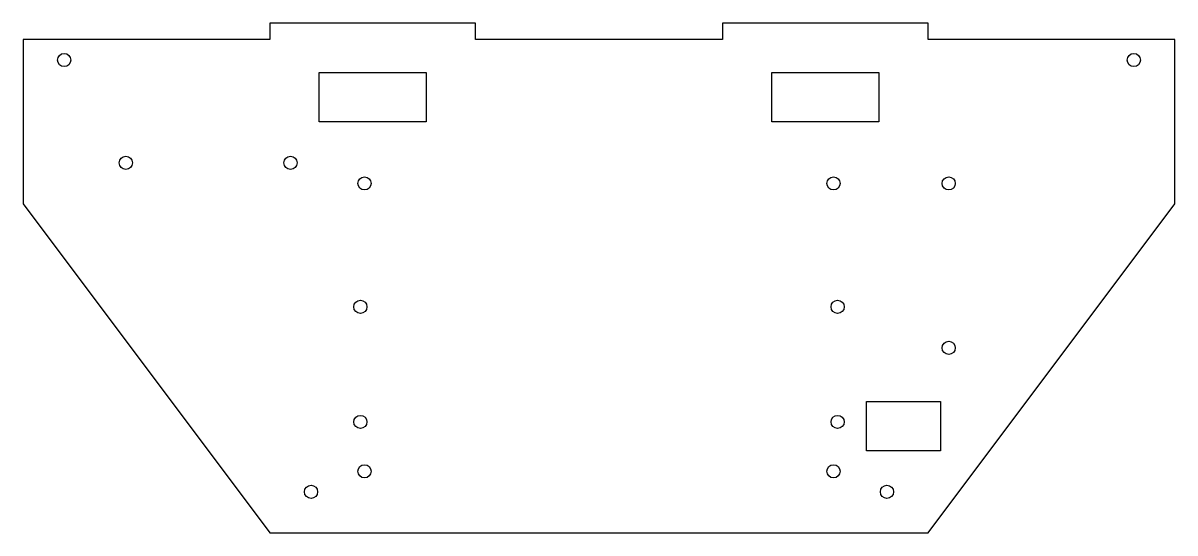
# Model space of a CAD drawing. Header units: millimetres. Extents: x -140 to 140, y -120 to 4.
import ezdxf

# ---------------------------------------------------------------- set-up
doc = ezdxf.new("R2010")
doc.units = ezdxf.units.MM
doc.layers.get('0').update_dxf_attribs({"linetype": 'CONTINUOUS'})

msp = doc.modelspace()

# ---------------------------------------------------------------- linework, layer by layer
for points in [[(140, -40), (140, 0), (80, 0), (80, 4), (30, 4), (30, 0), (-30, 0), (-30, 4), (-80, 4), (-80, 0), (-140, 0), (-140, -40), (-80, -120), (80, -120)], [(-42, -20), (-68, -20), (-68, -8), (-42, -8)], [(68, -20), (42, -20), (42, -8), (68, -8)], [(83, -88), (83, -100), (65, -100), (65, -88)]]:
    msp.add_lwpolyline(points, close=True)
for centre in [(-130, -5), (130, -5), (-115, -30), (-75, -30), (-57, -35), (57, -35), (85, -35), (-58, -65), (58, -65), (85, -75), (-58, -93), (58, -93), (-57, -105), (57, -105), (-70, -110), (70, -110)]:
    msp.add_circle(centre, 1.6)

doc.saveas('drawing.dxf')
